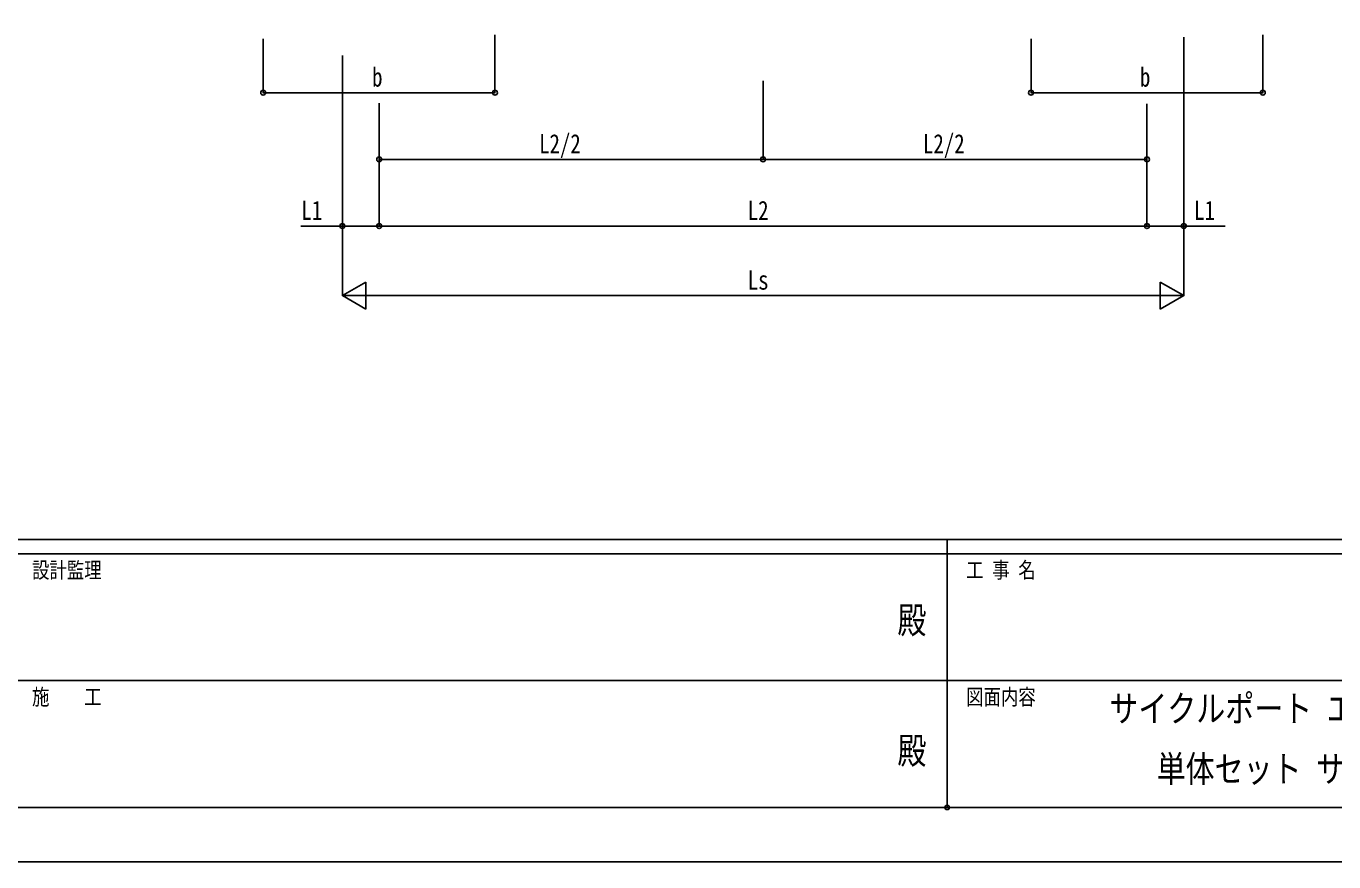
# Model space of a CAD drawing. Units: millimetres, scale not verified. Extents: x -10512 to 10512, y -7425 to 7425.
# Drawn here: x -3191 to 1322, y -7425 to -4542 of the extents above; entities that cross this region are included whole.
import ezdxf
from ezdxf.enums import TextEntityAlignment as Align

# ---------------------------------------------------------------- set-up
doc = ezdxf.new("R2010")
doc.units = ezdxf.units.MM
doc.header["$LTSCALE"] = 30
doc.header["$PDMODE"] = 32
doc.header["$PDSIZE"] = 15
for name, color, linetype in [('0-2_USER1', 3, 'Continuous'), ('0-6_YKK_D', 6, 'Continuous'), ('0-7_YKK_ZWAK', 7, 'Continuous')]:
    doc.layers.add(name, color=color, linetype=linetype)
doc.styles.add('ＭＳ ゴシック', font='')
doc.styles.get('ＭＳ ゴシック').set_extended_font_data('MS Gothic')

msp = doc.modelspace()

# ---------------------------------------------------------------- linework, layer by layer
at = {"layer": '0-6_YKK_D'}
for p, q in [((-2373.07, -4586.04), (-2373.07, -4772.75)), ((-1573.07, -4571.82), (-1573.07, -4772.75)), ((276.93, -4586.04), (276.93, -4772.75)), ((804.13, -4580.2), (804.13, -5472.75)), ((804.13, -4581.2), (804.13, -5232.75)), ((1076.93, -4571.82), (1076.93, -4772.75)), ((-2099.87, -4643.82), (-2099.87, -5232.75)), ((-2099.87, -4643.82), (-2099.87, -5472.75)), ((-647.87, -4730.93), (-647.87, -5002.75)), ((-647.87, -4730.93), (-647.87, -5002.75)), ((-2373.07, -4771.75), (-1573.07, -4771.75)), ((276.93, -4771.75), (1076.93, -4771.75)), ((-1972.87, -4807.94), (-1972.87, -5232.75)), ((-1972.87, -4807.94), (-1972.87, -5232.75)), ((-1972.87, -4807.94), (-1972.87, -5002.75)), ((677.13, -4810), (677.13, -5232.75)), ((677.13, -4810), (677.13, -5232.75)), ((677.13, -4811), (677.13, -5002.75)), ((-1972.87, -5001.75), (-647.87, -5001.75)), ((-647.87, -5001.75), (677.13, -5001.75)), ((-1972.87, -5231.75), (677.13, -5231.75)), ((-2099.87, -5471.75), (-2018.68, -5424.87)), ((-2018.68, -5518.62), (-2018.68, -5424.87)), ((804.13, -5471.75), (722.94, -5424.87)), ((722.94, -5424.87), (722.94, -5518.62)), ((-2099.87, -5471.75), (-2018.68, -5518.62)), ((-2099.87, -5471.75), (-1937.49, -5471.75)), ((-2006.12, -5471.75), (710.38, -5471.75)), ((804.13, -5471.75), (641.75, -5471.75)), ((804.13, -5471.75), (722.94, -5518.62))]:
    msp.add_line(p, q, dxfattribs=at)
for points in [[(-1972.87, -5231.75), (-2099.87, -5231.75), (-2242.81, -5231.75)], [(677.13, -5231.75), (804.13, -5231.75), (947.06, -5231.75)]]:
    msp.add_lwpolyline(points, dxfattribs=at)
for centre in [(-2373.07, -4771.75), (-1573.07, -4771.75), (276.93, -4771.75), (1076.93, -4771.75), (-1972.87, -5001.75), (-647.87, -5001.75), (-647.87, -5001.75), (677.13, -5001.75), (-2099.87, -5231.75), (-1972.87, -5231.75), (-1972.87, -5231.75), (677.13, -5231.75), (677.13, -5231.75), (804.13, -5231.75)]:
    msp.add_circle(centre, 8.5, dxfattribs=at)
at = {"layer": '0-7_YKK_ZWAK'}
for p, q in [((9737.55, -6312.5), (-9762.45, -6312.5)), ((-12.45, -6312.5), (-12.45, -7237.5)), ((-12.45, -6362.5), (-3262.45, -6362.5)), ((3237.55, -6362.5), (-12.45, -6362.5)), ((-3243.7, -6800), (-12.45, -6800)), ((-12.45, -6800), (3237.55, -6800)), ((-3262.45, -7237.5), (-12.45, -7237.5)), ((-12.45, -7237.5), (3237.55, -7237.5))]:
    msp.add_line(p, q, dxfattribs=at)
msp.add_lwpolyline([(-10512.5, -7425), (10512.5, -7425), (10512.5, 7425), (-10512.5, 7425)], close=True, dxfattribs=at)
msp.add_point((-12.45, -7237.5), dxfattribs=at)

# ---------------------------------------------------------------- texts
at = {"layer": '0-2_USER1', "style": 'ＭＳ ゴシック', "width": 0.8}
for s, p in [('サイクルポート エフォルテ 1500タイプ', (547.3, -6969.36)), ('単体セット サイドパネル 納まり図', (710.63, -7177.69))]:
    msp.add_text(s, height=91.64, dxfattribs=at).set_placement(p, align=Align.BOTTOM_LEFT)
at = {"layer": '0-6_YKK_D', "style": 'ＭＳ ゴシック', "width": 0.8}
for s, p in [('b', (-1997.07, -4770.45)), ('b', (652.93, -4770.45)), ('L2/2', (-1420.77, -5000.45)), ('L2/2', (-95.77, -5000.45)), ('L1', (-2241.14, -5230.08)), ('L2', (-700.67, -5230.45)), ('L1', (839.79, -5230.08)), ('Ls', (-700.67, -5470.75))]:
    msp.add_text(s, height=65.98, dxfattribs=at).set_placement(p, align=Align.BOTTOM_LEFT)
at = {"layer": '0-7_YKK_ZWAK', "style": 'ＭＳ ゴシック', "width": 0.8}
for s, height, p in [('設計監理', 54.99, (-3170.78, -6462.5)), ('工 事 名', 54.99, (53.17, -6462.5)), ('殿', 91.64, (-184.17, -6664.58)), ('施\u3000\u3000工', 54.99, (-3170.78, -6900)), ('図面内容', 54.99, (53.17, -6900)), ('殿', 91.64, (-184.17, -7114.58))]:
    msp.add_text(s, height=height, dxfattribs=at).set_placement(p, align=Align.BOTTOM_LEFT)

doc.saveas('drawing.dxf')
